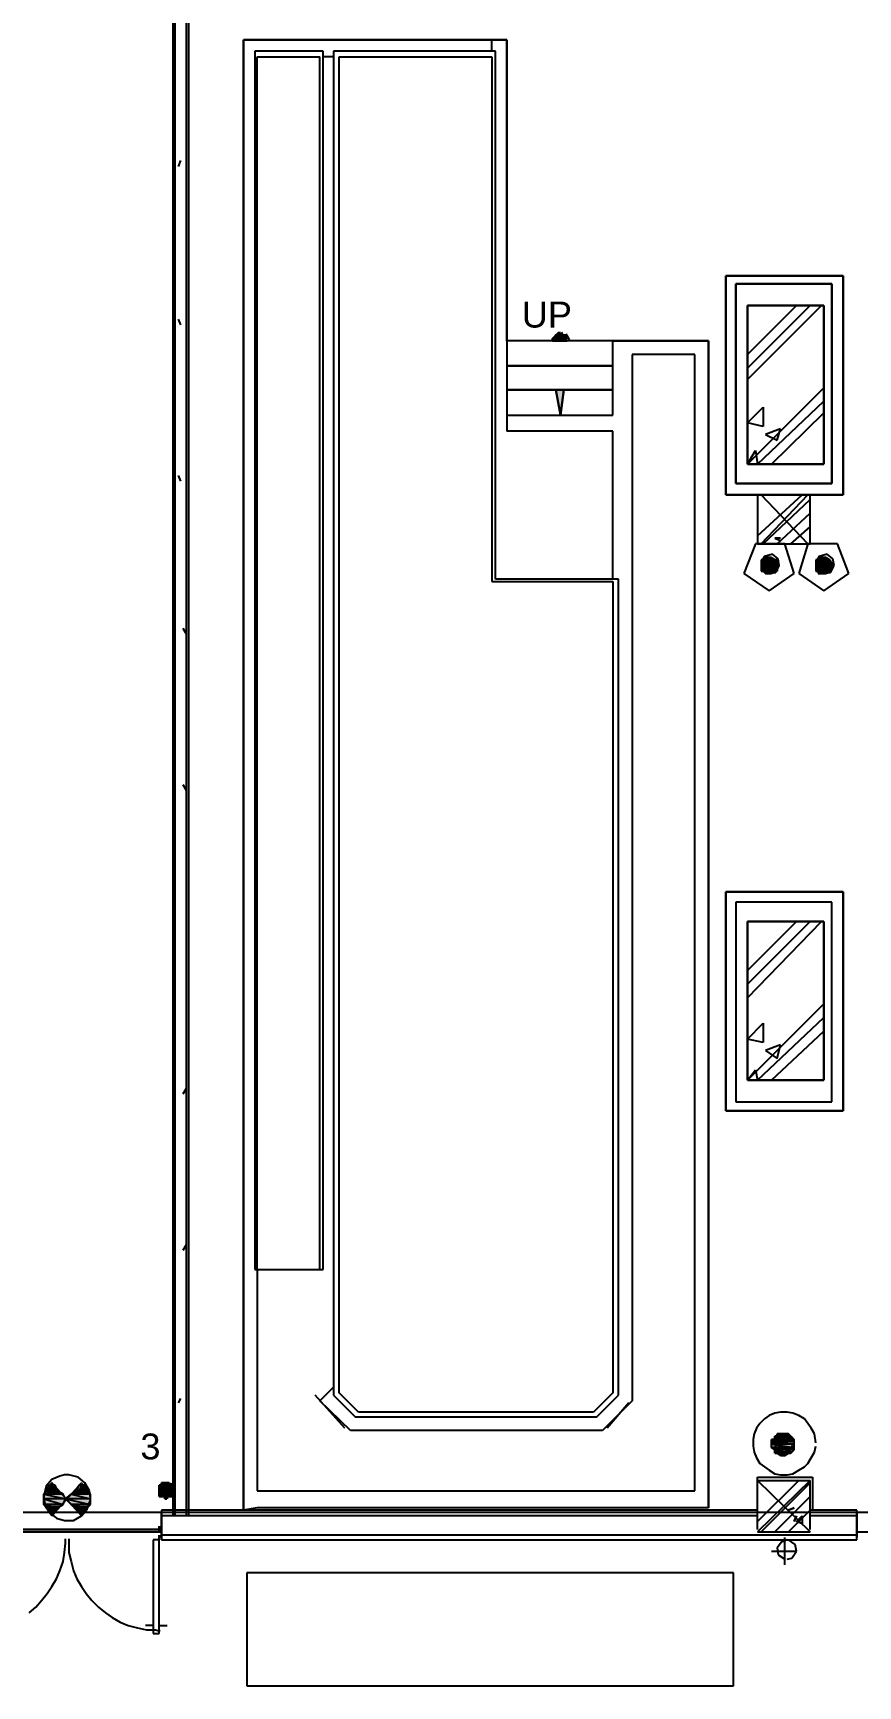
# Model space of a CAD drawing. Header units: millimetres. Extents: x 5 to 415, y 48 to 251.
# Drawn here: x 264.24 to 277, y 69 to 94.56 of the extents above; entities that cross this region are included whole.
import ezdxf

# ---------------------------------------------------------------- set-up
doc = ezdxf.new("R2010")
doc.units = ezdxf.units.MM
for name, color, linetype in [('H', 7, 'Continuous'), ('P', 7, 'Continuous'), ('T', 7, 'Continuous')]:
    doc.layers.add(name, color=color, linetype=linetype)

msp = doc.modelspace()

# ---------------------------------------------------------------- hatches: boundary and pattern name
at = {"layer": 'H', "linetype": 'Continuous'}
for points in [[(272.292, 89.782), (272.327, 89.87), (272.503, 89.87), (272.503, 89.782), (272.292, 89.782)], [(272.292, 89.835), (272.327, 89.87), (272.415, 89.87), (272.415, 89.835), (272.292, 89.835)], [(272.292, 89.782), (272.292, 89.835), (272.415, 89.835), (272.415, 89.782), (272.292, 89.782)], [(272.327, 89.87), (272.415, 89.923), (272.45, 89.87), (272.327, 89.87)], [(272.327, 89.87), (272.38, 89.923), (272.415, 89.923), (272.415, 89.87), (272.327, 89.87)], [(272.415, 89.87), (272.415, 89.923), (272.45, 89.87), (272.415, 89.87)], [(272.415, 89.835), (272.415, 89.87), (272.503, 89.87), (272.503, 89.835), (272.415, 89.835)], [(272.415, 89.782), (272.415, 89.835), (272.503, 89.835), (272.503, 89.782), (272.415, 89.782)], [(272.415, 88.653), (272.327, 89.023), (272.45, 89.023), (272.415, 88.653)], [(275.502, 86.36), (275.502, 86.395), (275.749, 86.395), (275.749, 86.36), (275.502, 86.36)], [(275.555, 86.395), (275.59, 86.448), (275.678, 86.448), (275.713, 86.395), (275.555, 86.395)], [(276.348, 86.36), (276.348, 86.395), (276.56, 86.395), (276.613, 86.36), (276.348, 86.36)], [(276.401, 86.395), (276.401, 86.448), (276.525, 86.448), (276.56, 86.395), (276.401, 86.395)], [(275.502, 86.325), (275.502, 86.36), (275.749, 86.36), (275.749, 86.325), (275.502, 86.325)], [(275.502, 86.272), (275.502, 86.325), (275.749, 86.325), (275.749, 86.272), (275.502, 86.272)], [(275.502, 86.237), (275.502, 86.272), (275.749, 86.272), (275.749, 86.237), (275.502, 86.237)], [(275.59, 86.201), (275.555, 86.237), (275.713, 86.237), (275.678, 86.201), (275.59, 86.201)], [(276.348, 86.325), (276.348, 86.36), (276.613, 86.36), (276.613, 86.325), (276.348, 86.325)], [(276.348, 86.272), (276.348, 86.325), (276.613, 86.325), (276.613, 86.272), (276.348, 86.272)], [(276.348, 86.237), (276.348, 86.272), (276.613, 86.272), (276.56, 86.237), (276.348, 86.237)], [(276.401, 86.201), (276.401, 86.237), (276.56, 86.237), (276.525, 86.201), (276.401, 86.201)], [(275.713, 72.813), (275.713, 72.849), (275.96, 72.849), (276.013, 72.813), (275.713, 72.813)], [(275.749, 72.849), (275.749, 72.902), (275.925, 72.902), (275.96, 72.849), (275.749, 72.849)], [(275.678, 72.778), (275.678, 72.813), (276.013, 72.813), (276.013, 72.778), (275.678, 72.778)], [(275.678, 72.725), (275.678, 72.778), (276.013, 72.778), (276.013, 72.725), (275.678, 72.725)], [(275.678, 72.69), (275.678, 72.725), (276.013, 72.725), (276.013, 72.69), (275.678, 72.69)], [(275.713, 72.637), (275.678, 72.69), (276.013, 72.69), (276.013, 72.637), (275.713, 72.637)], [(275.713, 72.602), (275.713, 72.637), (276.013, 72.637), (275.96, 72.602), (275.713, 72.602)], [(275.802, 72.566), (275.749, 72.602), (275.925, 72.602), (275.89, 72.566), (275.802, 72.566)], [(264.46, 72.002), (264.495, 72.09), (264.583, 72.09), (264.619, 72.002), (264.46, 72.002)], [(264.495, 72.09), (264.548, 72.143), (264.583, 72.09), (264.495, 72.09)], [(264.918, 72.002), (264.971, 72.09), (265.042, 72.09), (265.095, 72.002), (264.918, 72.002)], [(264.971, 72.09), (265.007, 72.143), (265.042, 72.09), (264.971, 72.09)], [(266.188, 72.055), (266.188, 72.09), (266.4, 72.09), (266.4, 72.055), (266.188, 72.055)], [(266.224, 72.09), (266.224, 72.143), (266.365, 72.143), (266.365, 72.09), (266.224, 72.09)], [(264.407, 71.967), (264.46, 72.002), (264.619, 72.002), (264.707, 71.967), (264.407, 71.967)], [(264.407, 71.878), (264.407, 71.967), (264.707, 71.967), (264.76, 71.878), (264.407, 71.878)], [(264.407, 71.79), (264.407, 71.878), (264.76, 71.878), (264.707, 71.79), (264.407, 71.79)], [(264.76, 71.878), (264.83, 71.967), (265.13, 71.967), (265.13, 71.878), (264.76, 71.878)], [(264.83, 71.79), (264.76, 71.878), (265.13, 71.878), (265.13, 71.79), (264.83, 71.79)], [(264.83, 71.967), (264.918, 72.002), (265.095, 72.002), (265.13, 71.967), (264.83, 71.967)], [(266.188, 72.002), (266.188, 72.055), (266.4, 72.055), (266.4, 72.002), (266.188, 72.002)], [(266.188, 71.967), (266.188, 72.002), (266.4, 72.002), (266.4, 71.967), (266.188, 71.967)], [(266.188, 71.931), (266.188, 71.967), (266.4, 71.967), (266.4, 71.931), (266.188, 71.931)], [(266.277, 71.878), (266.277, 71.931), (266.312, 71.931), (266.312, 71.878), (266.277, 71.878)], [(264.46, 71.755), (264.407, 71.79), (264.707, 71.79), (264.619, 71.755), (264.46, 71.755)], [(264.495, 71.667), (264.46, 71.755), (264.619, 71.755), (264.583, 71.667), (264.495, 71.667)], [(264.548, 71.632), (264.495, 71.667), (264.583, 71.667), (264.548, 71.632)], [(264.918, 71.755), (264.83, 71.79), (265.13, 71.79), (265.095, 71.755), (264.918, 71.755)], [(265.007, 71.632), (264.971, 71.667), (264.918, 71.755), (265.042, 71.667), (265.007, 71.632)], [(265.042, 71.667), (264.918, 71.755), (265.095, 71.755), (265.042, 71.667)]]:
    msp.add_hatch(color=256, dxfattribs=at).paths.add_polyline_path(points)

# ---------------------------------------------------------------- linework, layer by layer
at = {"layer": 'P'}
for points in [[(266.4, 94.827), (266.4, 71.632)], [(266.435, 94.827), (266.435, 71.632)], [(266.435, 94.827), (266.435, 71.632)], [(266.612, 71.632), (266.612, 94.827)], [(266.647, 71.632), (266.647, 94.827)], [(266.647, 71.632), (266.647, 94.827)], [(271.568, 94.456), (267.494, 94.456)], [(267.494, 94.456), (267.494, 71.72)], [(267.494, 94.456), (271.568, 94.456)], [(267.494, 71.72), (267.494, 94.456)], [(267.494, 94.456), (271.568, 94.456)], [(267.494, 71.72), (267.494, 94.456)], [(271.339, 94.28), (271.339, 94.456)], [(271.568, 89.8), (271.568, 94.456)], [(271.568, 94.456), (271.568, 88.653)], [(271.568, 94.456), (271.568, 88.653)], [(268.728, 94.28), (267.67, 94.28)], [(267.67, 94.28), (267.67, 75.442)], [(267.705, 75.442), (267.705, 94.192)], [(267.705, 94.192), (268.676, 94.192)], [(268.676, 75.442), (268.676, 94.192)], [(268.728, 75.442), (268.728, 94.28)], [(268.887, 94.192), (268.728, 94.192)], [(271.392, 94.28), (268.887, 94.28)], [(268.887, 94.28), (268.887, 73.501)], [(268.975, 73.537), (268.975, 94.192)], [(268.975, 94.192), (271.339, 94.192)], [(271.339, 94.192), (271.339, 86.078)], [(271.392, 86.113), (271.392, 94.28)], [(266.488, 92.498), (266.524, 92.587)], [(274.955, 90.805), (276.772, 90.805)], [(274.955, 87.418), (274.955, 90.805)], [(276.772, 90.805), (274.955, 90.805)], [(274.955, 90.805), (274.955, 87.418)], [(276.772, 90.805), (274.955, 90.805)], [(274.955, 90.805), (274.955, 87.418)], [(276.772, 90.805), (276.772, 87.418)], [(276.772, 87.418), (276.772, 90.805)], [(276.772, 87.418), (276.772, 90.805)], [(276.595, 90.682), (275.114, 90.682)], [(275.114, 90.682), (275.114, 87.595)], [(275.114, 87.595), (275.114, 90.682)], [(275.114, 90.682), (276.595, 90.682)], [(276.595, 90.682), (275.114, 90.682)], [(275.114, 90.682), (275.114, 87.595)], [(276.595, 87.595), (276.595, 90.682)], [(276.595, 90.682), (276.595, 87.595)], [(276.595, 87.595), (276.595, 90.682)], [(276.472, 90.346), (275.29, 90.346)], [(275.29, 90.346), (275.29, 87.895)], [(275.29, 89.588), (276.049, 90.346)], [(275.29, 89.376), (276.26, 90.346)], [(275.29, 89.2), (276.437, 90.346)], [(275.29, 89.588), (276.049, 90.346)], [(275.29, 89.376), (276.26, 90.346)], [(275.29, 89.2), (276.437, 90.346)], [(275.29, 87.895), (275.29, 90.346)], [(275.29, 90.346), (276.472, 90.346)], [(276.472, 90.346), (275.29, 90.346)], [(275.29, 90.346), (275.29, 87.895)], [(276.472, 87.895), (276.472, 90.346)], [(276.472, 90.346), (276.472, 87.895)], [(276.472, 87.895), (276.472, 90.346)], [(266.524, 90.047), (266.488, 90.135)], [(274.69, 89.8), (271.568, 89.8)], [(273.209, 89.8), (271.568, 89.8)], [(271.568, 89.8), (271.568, 89.412)], [(273.209, 89.8), (271.568, 89.8)], [(271.568, 89.8), (271.568, 89.412)], [(272.327, 89.888), (272.274, 89.8)], [(272.274, 89.8), (272.327, 89.888)], [(272.274, 89.835), (272.327, 89.888)], [(272.397, 89.835), (272.274, 89.835)], [(272.397, 89.835), (272.274, 89.835)], [(272.274, 89.835), (272.397, 89.835)], [(272.274, 89.835), (272.397, 89.835)], [(272.397, 89.835), (272.274, 89.835)], [(272.397, 89.835), (272.274, 89.835)], [(272.274, 89.835), (272.397, 89.8)], [(272.274, 89.835), (272.397, 89.8)], [(272.274, 89.8), (272.274, 89.835)], [(272.274, 89.8), (272.486, 89.8)], [(272.486, 89.8), (272.274, 89.8)], [(272.274, 89.8), (272.397, 89.8)], [(272.397, 89.8), (272.274, 89.8)], [(272.397, 89.923), (272.327, 89.888)], [(272.397, 89.923), (272.327, 89.888)], [(272.327, 89.888), (272.397, 89.923)], [(272.362, 89.923), (272.327, 89.888)], [(272.327, 89.888), (272.362, 89.923)], [(272.486, 89.888), (272.327, 89.888)], [(272.327, 89.888), (272.486, 89.888)], [(272.486, 89.888), (272.327, 89.888)], [(272.327, 89.888), (272.45, 89.888)], [(272.486, 89.888), (272.327, 89.888)], [(272.327, 89.888), (272.486, 89.8)], [(272.327, 89.888), (272.486, 89.8)], [(272.397, 89.888), (272.327, 89.888)], [(272.327, 89.888), (272.397, 89.888)], [(272.327, 89.888), (272.397, 89.888)], [(272.397, 89.888), (272.327, 89.888)], [(272.397, 89.888), (272.327, 89.888)], [(272.327, 89.888), (272.397, 89.888)], [(272.397, 89.888), (272.327, 89.888)], [(272.327, 89.888), (272.397, 89.888)], [(272.327, 89.888), (272.397, 89.888)], [(272.397, 89.888), (272.327, 89.888)], [(272.397, 89.888), (272.327, 89.888)], [(272.327, 89.888), (272.397, 89.888)], [(272.397, 89.888), (272.327, 89.888)], [(272.327, 89.888), (272.397, 89.835)], [(272.327, 89.888), (272.397, 89.835)], [(272.433, 89.923), (272.344, 89.87)], [(272.362, 89.923), (272.397, 89.923)], [(272.397, 89.923), (272.362, 89.923)], [(272.362, 89.923), (272.397, 89.923)], [(272.397, 89.923), (272.362, 89.923)], [(272.397, 89.923), (272.362, 89.923)], [(272.362, 89.923), (272.397, 89.923)], [(272.397, 89.8), (272.397, 89.923)], [(272.397, 89.923), (272.397, 89.888)], [(272.397, 89.888), (272.397, 89.923)], [(272.397, 89.923), (272.397, 89.8)], [(272.397, 89.923), (272.397, 89.923)], [(272.397, 89.923), (272.397, 89.923)], [(272.397, 89.923), (272.397, 89.923)], [(272.397, 89.923), (272.397, 89.923)], [(272.397, 89.923), (272.397, 89.923)], [(272.397, 89.923), (272.397, 89.923)], [(272.397, 89.923), (272.397, 89.888)], [(272.397, 89.888), (272.397, 89.923)], [(272.397, 89.888), (272.397, 89.888)], [(272.397, 89.888), (272.397, 89.888)], [(272.397, 89.888), (272.397, 89.888)], [(272.397, 89.888), (272.397, 89.888)], [(272.397, 89.835), (272.397, 89.888)], [(272.397, 89.888), (272.45, 89.888)], [(272.45, 89.888), (272.397, 89.888)], [(272.45, 89.888), (272.397, 89.888)], [(272.397, 89.888), (272.45, 89.888)], [(272.486, 89.888), (272.397, 89.888)], [(272.397, 89.888), (272.486, 89.888)], [(272.486, 89.888), (272.397, 89.888)], [(272.397, 89.888), (272.45, 89.888)], [(272.486, 89.888), (272.397, 89.888)], [(272.397, 89.888), (272.486, 89.835)], [(272.397, 89.888), (272.486, 89.835)], [(272.397, 89.835), (272.397, 89.888)], [(272.397, 89.835), (272.397, 89.835)], [(272.397, 89.835), (272.397, 89.835)], [(272.397, 89.8), (272.397, 89.835)], [(272.486, 89.835), (272.397, 89.835)], [(272.486, 89.835), (272.397, 89.835)], [(272.397, 89.835), (272.486, 89.835)], [(272.397, 89.835), (272.486, 89.835)], [(272.486, 89.835), (272.397, 89.835)], [(272.486, 89.835), (272.397, 89.835)], [(272.397, 89.835), (272.486, 89.8)], [(272.397, 89.835), (272.486, 89.8)], [(272.397, 89.8), (272.397, 89.835)], [(272.397, 89.8), (272.486, 89.8)], [(272.486, 89.8), (272.397, 89.8)], [(272.45, 89.888), (272.486, 89.888)], [(272.45, 89.888), (272.45, 89.888)], [(272.45, 89.888), (272.45, 89.888)], [(272.45, 89.888), (272.45, 89.888)], [(272.45, 89.888), (272.45, 89.888)], [(272.45, 89.888), (272.45, 89.888)], [(272.45, 89.888), (272.45, 89.888)], [(272.45, 89.888), (272.486, 89.888)], [(272.538, 89.817), (272.486, 89.905)], [(272.486, 89.8), (272.486, 89.888)], [(272.486, 89.8), (272.486, 89.888)], [(272.486, 89.835), (272.486, 89.888)], [(272.486, 89.835), (272.486, 89.835)], [(272.486, 89.835), (272.486, 89.835)], [(272.486, 89.8), (272.486, 89.835)], [(273.209, 89.8), (274.69, 89.8)], [(273.209, 88.653), (273.209, 89.8)], [(273.209, 88.653), (273.209, 89.8)], [(273.209, 89.8), (274.69, 89.8)], [(273.209, 88.653), (273.209, 89.8)], [(273.209, 89.8), (274.69, 89.8)], [(273.209, 89.412), (273.209, 89.8)], [(273.209, 89.412), (273.209, 89.8)], [(274.69, 71.755), (274.69, 89.8)], [(274.69, 89.8), (274.69, 71.755)], [(274.69, 89.8), (274.69, 71.755)], [(274.391, 89.588), (273.509, 89.588)], [(273.509, 89.588), (273.509, 73.413)], [(274.479, 89.588), (274.391, 89.588)], [(274.479, 72.02), (274.479, 89.588)], [(273.209, 89.412), (271.568, 89.412)], [(271.568, 89.412), (271.568, 89.041)], [(273.209, 89.412), (271.568, 89.412)], [(271.568, 89.412), (271.568, 89.041)], [(271.568, 89.412), (273.209, 89.412)], [(271.568, 89.412), (273.209, 89.412)], [(273.209, 89.041), (273.209, 89.412)], [(273.209, 89.041), (273.209, 89.412)], [(273.209, 89.041), (271.568, 89.041)], [(271.568, 89.041), (271.568, 88.653)], [(273.209, 89.041), (271.568, 89.041)], [(271.568, 89.041), (271.568, 88.653)], [(271.568, 89.041), (273.209, 89.041)], [(271.568, 89.041), (273.209, 89.041)], [(272.45, 89.041), (272.327, 89.041)], [(272.327, 89.041), (272.397, 88.653)], [(272.327, 89.041), (272.45, 89.041)], [(272.397, 88.653), (272.327, 89.041)], [(272.397, 88.653), (272.45, 89.041)], [(272.45, 89.041), (272.397, 88.653)], [(273.209, 88.653), (273.209, 89.041)], [(273.209, 88.653), (273.209, 89.041)], [(275.29, 87.895), (276.472, 89.076)], [(275.29, 87.895), (276.472, 89.076)], [(275.29, 88.53), (275.537, 88.777)], [(275.29, 88.53), (275.537, 88.777)], [(275.449, 87.895), (276.472, 88.865)], [(275.449, 87.895), (276.472, 88.865)], [(275.537, 88.777), (275.537, 88.477)], [(275.537, 88.777), (275.537, 88.477)], [(275.661, 87.895), (276.472, 88.688)], [(275.661, 87.895), (276.472, 88.688)], [(271.568, 88.653), (273.209, 88.653)], [(271.568, 88.653), (271.568, 88.406)], [(271.568, 88.653), (273.209, 88.653)], [(271.568, 88.653), (273.209, 88.653)], [(271.568, 88.653), (273.209, 88.653)], [(271.568, 88.653), (273.209, 88.653)], [(275.537, 88.477), (275.29, 88.53)], [(275.537, 88.477), (275.29, 88.53)], [(275.802, 88.441), (275.572, 88.353)], [(275.802, 88.441), (275.572, 88.353)], [(275.749, 88.265), (275.802, 88.441)], [(275.749, 88.265), (275.802, 88.441)], [(273.209, 88.406), (271.568, 88.406)], [(273.209, 86.113), (273.209, 88.406)], [(275.572, 88.353), (275.749, 88.265)], [(275.572, 88.353), (275.749, 88.265)], [(275.29, 87.895), (275.414, 88.106)], [(275.29, 87.895), (275.414, 88.106)], [(275.414, 88.106), (275.449, 87.895)], [(275.414, 88.106), (275.449, 87.895)], [(266.524, 87.63), (266.488, 87.718)], [(275.29, 87.895), (276.472, 87.895)], [(276.472, 87.895), (275.29, 87.895)], [(275.29, 87.895), (276.472, 87.895)], [(275.449, 87.418), (274.955, 87.418)], [(274.955, 87.418), (276.772, 87.418)], [(274.955, 87.418), (276.772, 87.418)], [(275.114, 87.595), (276.595, 87.595)], [(276.595, 87.595), (275.114, 87.595)], [(275.114, 87.595), (276.595, 87.595)], [(275.449, 86.783), (276.137, 87.418)], [(275.449, 87.418), (275.449, 86.66)], [(276.26, 87.418), (275.449, 87.418)], [(276.225, 86.66), (275.502, 87.418)], [(275.502, 86.66), (276.225, 87.418)], [(276.26, 86.66), (276.26, 87.418)], [(276.772, 87.418), (276.26, 87.418)], [(275.537, 86.66), (276.26, 87.348)], [(275.749, 86.66), (276.26, 87.136)], [(275.96, 86.66), (276.26, 86.924)], [(275.414, 86.66), (275.237, 86.201)], [(275.872, 86.66), (275.414, 86.66)], [(275.449, 86.66), (276.26, 86.66)], [(275.802, 86.748), (275.713, 86.748)], [(275.713, 86.748), (275.802, 86.713)], [(276.013, 86.201), (275.872, 86.66)], [(276.225, 86.66), (276.084, 86.201)], [(276.684, 86.66), (276.225, 86.66)], [(276.86, 86.201), (276.684, 86.66)], [(275.555, 86.466), (275.502, 86.378)], [(275.749, 86.36), (275.502, 86.413)], [(275.502, 86.413), (275.502, 86.36)], [(275.749, 86.36), (275.502, 86.413)], [(275.502, 86.413), (275.749, 86.413)], [(275.502, 86.413), (275.749, 86.413)], [(275.537, 86.413), (275.502, 86.413)], [(275.572, 86.448), (275.537, 86.413)], [(275.749, 86.413), (275.537, 86.413)], [(275.749, 86.413), (275.537, 86.413)], [(275.537, 86.413), (275.713, 86.413)], [(275.537, 86.413), (275.713, 86.413)], [(275.713, 86.413), (275.537, 86.413)], [(275.537, 86.413), (275.537, 86.413)], [(275.713, 86.413), (275.537, 86.413)], [(275.537, 86.413), (275.537, 86.413)], [(275.537, 86.413), (275.713, 86.413)], [(275.537, 86.413), (275.713, 86.413)], [(275.678, 86.501), (275.555, 86.466)], [(275.713, 86.413), (275.572, 86.448)], [(275.713, 86.413), (275.572, 86.448)], [(275.572, 86.448), (275.661, 86.448)], [(275.572, 86.448), (275.661, 86.448)], [(275.661, 86.448), (275.572, 86.448)], [(275.572, 86.448), (275.572, 86.448)], [(275.661, 86.448), (275.572, 86.448)], [(275.572, 86.448), (275.572, 86.448)], [(275.572, 86.448), (275.661, 86.448)], [(275.625, 86.448), (275.572, 86.448)], [(275.572, 86.448), (275.625, 86.448)], [(275.625, 86.448), (275.661, 86.448)], [(275.661, 86.448), (275.625, 86.448)], [(275.661, 86.448), (275.713, 86.413)], [(275.766, 86.431), (275.678, 86.501)], [(275.713, 86.413), (275.749, 86.413)], [(275.749, 86.413), (275.749, 86.36)], [(275.784, 86.325), (275.766, 86.431)], [(276.401, 86.466), (276.348, 86.378)], [(276.595, 86.36), (276.348, 86.413)], [(276.348, 86.413), (276.348, 86.36)], [(276.595, 86.36), (276.348, 86.413)], [(276.348, 86.413), (276.56, 86.413)], [(276.348, 86.413), (276.56, 86.413)], [(276.56, 86.413), (276.348, 86.413)], [(276.348, 86.413), (276.348, 86.413)], [(276.56, 86.413), (276.348, 86.413)], [(276.348, 86.413), (276.348, 86.413)], [(276.348, 86.413), (276.56, 86.413)], [(276.56, 86.413), (276.348, 86.413)], [(276.348, 86.413), (276.384, 86.413)], [(276.56, 86.413), (276.384, 86.448)], [(276.384, 86.448), (276.384, 86.413)], [(276.56, 86.413), (276.384, 86.448)], [(276.384, 86.448), (276.507, 86.448)], [(276.507, 86.448), (276.384, 86.448)], [(276.384, 86.448), (276.437, 86.448)], [(276.384, 86.413), (276.56, 86.413)], [(276.56, 86.413), (276.384, 86.413)], [(276.384, 86.413), (276.56, 86.413)], [(276.384, 86.413), (276.56, 86.413)], [(276.525, 86.501), (276.401, 86.466)], [(276.437, 86.448), (276.507, 86.448)], [(276.507, 86.448), (276.437, 86.448)], [(276.437, 86.448), (276.507, 86.448)], [(276.437, 86.448), (276.507, 86.448)], [(276.507, 86.448), (276.437, 86.448)], [(276.437, 86.448), (276.437, 86.448)], [(276.507, 86.448), (276.437, 86.448)], [(276.437, 86.448), (276.472, 86.448)], [(276.472, 86.448), (276.507, 86.448)], [(276.507, 86.448), (276.56, 86.413)], [(276.613, 86.431), (276.525, 86.501)], [(276.56, 86.413), (276.595, 86.36)], [(276.631, 86.325), (276.613, 86.431)], [(275.237, 86.201), (275.625, 85.937)], [(275.749, 86.325), (275.502, 86.36)], [(275.502, 86.36), (275.502, 86.325)], [(275.749, 86.325), (275.502, 86.36)], [(275.502, 86.36), (275.749, 86.36)], [(275.502, 86.36), (275.749, 86.36)], [(275.749, 86.36), (275.502, 86.36)], [(275.502, 86.36), (275.502, 86.36)], [(275.749, 86.36), (275.502, 86.36)], [(275.502, 86.36), (275.502, 86.36)], [(275.502, 86.36), (275.749, 86.36)], [(275.502, 86.36), (275.749, 86.36)], [(275.502, 86.342), (275.519, 86.272)], [(275.749, 86.289), (275.502, 86.325)], [(275.502, 86.325), (275.502, 86.289)], [(275.749, 86.289), (275.502, 86.325)], [(275.502, 86.325), (275.749, 86.325)], [(275.502, 86.325), (275.749, 86.325)], [(275.749, 86.237), (275.502, 86.289)], [(275.502, 86.289), (275.502, 86.237)], [(275.749, 86.237), (275.502, 86.289)], [(275.502, 86.289), (275.749, 86.289)], [(275.502, 86.289), (275.749, 86.289)], [(275.749, 86.289), (275.502, 86.289)], [(275.502, 86.289), (275.502, 86.289)], [(275.749, 86.289), (275.502, 86.289)], [(275.502, 86.289), (275.502, 86.289)], [(275.502, 86.289), (275.749, 86.289)], [(275.502, 86.289), (275.749, 86.289)], [(275.713, 86.237), (275.502, 86.237)], [(275.502, 86.237), (275.537, 86.237)], [(275.713, 86.237), (275.502, 86.237)], [(275.502, 86.237), (275.749, 86.237)], [(275.502, 86.237), (275.749, 86.237)], [(275.519, 86.272), (275.608, 86.201)], [(275.661, 86.201), (275.537, 86.237)], [(275.537, 86.237), (275.572, 86.201)], [(275.661, 86.201), (275.537, 86.237)], [(275.537, 86.237), (275.713, 86.237)], [(275.537, 86.237), (275.713, 86.237)], [(275.713, 86.237), (275.537, 86.237)], [(275.537, 86.237), (275.537, 86.237)], [(275.713, 86.237), (275.537, 86.237)], [(275.537, 86.237), (275.537, 86.237)], [(275.537, 86.237), (275.713, 86.237)], [(275.537, 86.237), (275.713, 86.237)], [(275.572, 86.201), (275.572, 86.201)], [(275.572, 86.201), (275.572, 86.201)], [(275.572, 86.201), (275.661, 86.201)], [(275.661, 86.201), (275.572, 86.201)], [(275.572, 86.201), (275.572, 86.201)], [(275.661, 86.201), (275.572, 86.201)], [(275.572, 86.201), (275.572, 86.201)], [(275.572, 86.201), (275.661, 86.201)], [(275.572, 86.201), (275.661, 86.201)], [(275.608, 86.201), (275.731, 86.219)], [(275.625, 85.937), (276.013, 86.201)], [(275.625, 86.201), (275.661, 86.201)], [(275.661, 86.201), (275.625, 86.201)], [(275.713, 86.237), (275.661, 86.201)], [(275.749, 86.237), (275.713, 86.237)], [(275.731, 86.219), (275.784, 86.325)], [(275.749, 86.36), (275.749, 86.325)], [(275.749, 86.325), (275.749, 86.289)], [(275.749, 86.289), (275.749, 86.237)], [(276.084, 86.201), (276.472, 85.937)], [(276.595, 86.325), (276.348, 86.36)], [(276.348, 86.36), (276.348, 86.325)], [(276.595, 86.325), (276.348, 86.36)], [(276.348, 86.36), (276.595, 86.36)], [(276.348, 86.36), (276.595, 86.36)], [(276.595, 86.36), (276.348, 86.36)], [(276.348, 86.36), (276.348, 86.36)], [(276.595, 86.36), (276.348, 86.36)], [(276.348, 86.36), (276.348, 86.36)], [(276.348, 86.36), (276.595, 86.36)], [(276.348, 86.36), (276.595, 86.36)], [(276.348, 86.342), (276.366, 86.272)], [(276.595, 86.289), (276.348, 86.325)], [(276.348, 86.325), (276.348, 86.289)], [(276.595, 86.289), (276.348, 86.325)], [(276.348, 86.325), (276.595, 86.325)], [(276.348, 86.325), (276.595, 86.325)], [(276.56, 86.237), (276.348, 86.289)], [(276.348, 86.289), (276.348, 86.237)], [(276.56, 86.237), (276.348, 86.289)], [(276.348, 86.289), (276.595, 86.289)], [(276.348, 86.289), (276.595, 86.289)], [(276.595, 86.289), (276.348, 86.289)], [(276.348, 86.289), (276.348, 86.289)], [(276.595, 86.289), (276.348, 86.289)], [(276.348, 86.289), (276.348, 86.289)], [(276.348, 86.289), (276.595, 86.289)], [(276.348, 86.289), (276.595, 86.289)], [(276.348, 86.237), (276.56, 86.237)], [(276.56, 86.237), (276.348, 86.237)], [(276.348, 86.237), (276.348, 86.237)], [(276.56, 86.237), (276.348, 86.237)], [(276.348, 86.237), (276.348, 86.237)], [(276.348, 86.237), (276.56, 86.237)], [(276.348, 86.237), (276.56, 86.237)], [(276.56, 86.237), (276.348, 86.237)], [(276.348, 86.237), (276.56, 86.237)], [(276.384, 86.237), (276.348, 86.237)], [(276.348, 86.237), (276.56, 86.237)], [(276.366, 86.272), (276.454, 86.201)], [(276.507, 86.201), (276.384, 86.237)], [(276.384, 86.237), (276.384, 86.201)], [(276.507, 86.201), (276.384, 86.237)], [(276.384, 86.237), (276.56, 86.237)], [(276.56, 86.237), (276.384, 86.237)], [(276.384, 86.201), (276.507, 86.201)], [(276.507, 86.201), (276.384, 86.201)], [(276.384, 86.201), (276.507, 86.201)], [(276.437, 86.201), (276.384, 86.201)], [(276.384, 86.201), (276.507, 86.201)], [(276.437, 86.201), (276.437, 86.201)], [(276.437, 86.201), (276.437, 86.201)], [(276.507, 86.201), (276.437, 86.201)], [(276.454, 86.201), (276.578, 86.219)], [(276.472, 85.937), (276.86, 86.201)], [(276.472, 86.201), (276.507, 86.201)], [(276.507, 86.201), (276.472, 86.201)], [(276.56, 86.237), (276.507, 86.201)], [(276.595, 86.289), (276.56, 86.237)], [(276.578, 86.219), (276.631, 86.325)], [(276.595, 86.36), (276.595, 86.325)], [(276.595, 86.325), (276.595, 86.289)], [(271.339, 86.078), (273.209, 86.078)], [(273.297, 86.113), (271.392, 86.113)], [(273.209, 86.078), (273.209, 73.537)], [(273.297, 73.501), (273.297, 86.113)], [(266.612, 85.266), (266.559, 85.355)], [(266.612, 82.85), (266.559, 82.938)], [(274.955, 81.28), (276.772, 81.28)], [(274.955, 77.893), (274.955, 81.28)], [(276.772, 81.28), (274.955, 81.28)], [(274.955, 81.28), (274.955, 77.893)], [(276.772, 81.28), (274.955, 81.28)], [(274.955, 81.28), (274.955, 77.893)], [(276.772, 81.28), (276.772, 77.893)], [(276.772, 77.893), (276.772, 81.28)], [(276.772, 77.893), (276.772, 81.28)], [(276.595, 81.121), (275.114, 81.121)], [(275.114, 81.121), (275.114, 78.034)], [(276.595, 81.121), (275.114, 81.121)], [(275.114, 81.121), (275.114, 78.034)], [(276.595, 81.121), (275.114, 81.121)], [(275.114, 81.121), (275.114, 78.034)], [(276.595, 78.034), (276.595, 81.121)], [(276.595, 78.034), (276.595, 81.121)], [(276.595, 78.034), (276.595, 81.121)], [(276.472, 80.821), (275.29, 80.821)], [(275.29, 80.821), (275.29, 78.37)], [(275.29, 80.063), (276.049, 80.821)], [(275.29, 79.851), (276.26, 80.821)], [(275.29, 79.64), (276.437, 80.821)], [(275.29, 80.063), (276.049, 80.821)], [(275.29, 79.851), (276.26, 80.821)], [(275.29, 79.64), (276.437, 80.821)], [(275.29, 78.37), (275.29, 80.821)], [(275.29, 80.821), (276.472, 80.821)], [(276.472, 80.821), (275.29, 80.821)], [(275.29, 80.821), (275.29, 78.37)], [(276.472, 78.37), (276.472, 80.821)], [(276.472, 80.821), (276.472, 78.37)], [(276.472, 78.37), (276.472, 80.821)], [(275.29, 78.37), (276.472, 79.551)], [(275.29, 78.37), (276.472, 79.551)], [(275.29, 79.005), (275.537, 79.252)], [(275.29, 79.005), (275.537, 79.252)], [(275.449, 78.37), (276.472, 79.34)], [(275.449, 78.37), (276.472, 79.34)], [(275.537, 79.252), (275.537, 78.952)], [(275.537, 79.252), (275.537, 78.952)], [(275.537, 78.952), (275.29, 79.005)], [(275.537, 78.952), (275.29, 79.005)], [(275.661, 78.37), (276.472, 79.128)], [(275.661, 78.37), (276.472, 79.128)], [(275.802, 78.916), (275.572, 78.828)], [(275.802, 78.916), (275.572, 78.828)], [(275.572, 78.828), (275.749, 78.705)], [(275.572, 78.828), (275.749, 78.705)], [(275.749, 78.705), (275.802, 78.916)], [(275.749, 78.705), (275.802, 78.916)], [(275.29, 78.37), (275.414, 78.528)], [(275.29, 78.37), (275.414, 78.528)], [(275.414, 78.528), (275.449, 78.37)], [(275.414, 78.528), (275.449, 78.37)], [(266.559, 78.158), (266.612, 78.246)], [(275.29, 78.37), (276.472, 78.37)], [(276.472, 78.37), (275.29, 78.37)], [(275.29, 78.37), (276.472, 78.37)], [(275.114, 78.034), (276.595, 78.034)], [(275.114, 78.034), (276.595, 78.034)], [(275.114, 78.034), (276.595, 78.034)], [(276.772, 77.893), (274.955, 77.893)], [(274.955, 77.893), (276.772, 77.893)], [(274.955, 77.893), (276.772, 77.893)], [(266.559, 75.741), (266.612, 75.83)], [(267.67, 75.442), (268.728, 75.442)], [(267.705, 75.442), (267.705, 72.02)], [(273.509, 74.683), (273.509, 73.448)], [(274.479, 72.02), (274.479, 74.683)], [(268.676, 73.413), (268.887, 73.625)], [(266.488, 73.378), (266.524, 73.448)], [(267.705, 73.501), (267.705, 72.69)], [(269.064, 72.99), (268.605, 73.501)], [(269.152, 72.954), (268.676, 73.413)], [(268.887, 73.501), (269.222, 73.166)], [(269.275, 73.237), (268.975, 73.537)], [(273.209, 73.537), (272.909, 73.237)], [(272.962, 73.166), (273.297, 73.501)], [(273.509, 73.413), (273.05, 72.954)], [(273.456, 73.378), (273.121, 72.99)], [(269.222, 73.166), (272.962, 73.166)], [(272.909, 73.237), (269.275, 73.237)], [(275.555, 73.131), (275.484, 73.06)], [(275.625, 73.184), (275.555, 73.131)], [(275.713, 73.219), (275.625, 73.184)], [(275.802, 73.237), (275.713, 73.219)], [(275.908, 73.237), (275.802, 73.237)], [(275.996, 73.219), (275.908, 73.237)], [(276.084, 73.184), (275.996, 73.219)], [(276.172, 73.131), (276.084, 73.184)], [(276.225, 73.06), (276.172, 73.131)], [(273.05, 72.954), (269.152, 72.954)], [(273.05, 72.954), (269.187, 72.954)], [(275.396, 72.902), (275.378, 72.813)], [(275.431, 72.99), (275.396, 72.902)], [(275.484, 73.06), (275.431, 72.99)], [(275.766, 72.884), (275.713, 72.796)], [(275.749, 72.866), (275.713, 72.866)], [(275.713, 72.866), (275.96, 72.866)], [(275.96, 72.866), (275.713, 72.866)], [(275.713, 72.866), (276.013, 72.813)], [(275.713, 72.866), (276.013, 72.813)], [(275.713, 72.813), (275.713, 72.866)], [(275.925, 72.902), (275.749, 72.902)], [(275.749, 72.902), (275.802, 72.902)], [(275.925, 72.902), (275.749, 72.902)], [(275.749, 72.902), (275.96, 72.866)], [(275.749, 72.902), (275.96, 72.866)], [(275.749, 72.866), (275.749, 72.902)], [(275.96, 72.866), (275.749, 72.866)], [(275.96, 72.866), (275.749, 72.866)], [(275.749, 72.866), (275.96, 72.866)], [(275.96, 72.866), (275.749, 72.866)], [(275.89, 72.902), (275.766, 72.884)], [(275.837, 72.902), (275.802, 72.902)], [(275.802, 72.902), (275.837, 72.902)], [(275.872, 72.902), (275.802, 72.902)], [(275.802, 72.902), (275.925, 72.902)], [(275.802, 72.902), (275.925, 72.902)], [(275.872, 72.902), (275.872, 72.902)], [(275.872, 72.902), (275.872, 72.902)], [(275.925, 72.902), (275.872, 72.902)], [(275.978, 72.849), (275.89, 72.902)], [(275.96, 72.866), (275.925, 72.902)], [(275.96, 72.866), (275.96, 72.866)], [(276.013, 72.813), (275.96, 72.866)], [(276.013, 72.76), (275.978, 72.849)], [(276.278, 72.99), (276.225, 73.06)], [(276.331, 72.902), (276.278, 72.99)], [(276.348, 72.76), (276.331, 72.902)], [(267.705, 72.69), (267.705, 72.02)], [(275.378, 72.813), (275.378, 72.708)], [(275.378, 72.708), (275.396, 72.619)], [(275.396, 72.619), (275.431, 72.531)], [(275.713, 72.813), (275.661, 72.813)], [(275.661, 72.813), (276.013, 72.813)], [(276.013, 72.813), (275.661, 72.813)], [(275.661, 72.813), (276.013, 72.778)], [(275.661, 72.813), (276.013, 72.778)], [(275.661, 72.778), (275.661, 72.813)], [(276.013, 72.778), (275.661, 72.778)], [(276.013, 72.778), (275.661, 72.778)], [(275.661, 72.778), (276.013, 72.743)], [(275.661, 72.778), (276.013, 72.743)], [(275.661, 72.743), (275.661, 72.778)], [(276.013, 72.743), (275.661, 72.743)], [(276.013, 72.743), (275.661, 72.743)], [(275.661, 72.743), (276.013, 72.69)], [(275.661, 72.743), (276.013, 72.69)], [(275.661, 72.69), (275.661, 72.743)], [(276.013, 72.69), (275.661, 72.69)], [(276.013, 72.69), (275.661, 72.69)], [(275.661, 72.69), (276.013, 72.69)], [(275.661, 72.69), (276.013, 72.69)], [(276.013, 72.69), (275.661, 72.69)], [(276.013, 72.69), (275.661, 72.69)], [(275.661, 72.69), (276.013, 72.655)], [(275.661, 72.69), (276.013, 72.655)], [(275.713, 72.655), (275.661, 72.69)], [(276.013, 72.813), (275.713, 72.813)], [(276.013, 72.813), (275.713, 72.813)], [(275.713, 72.813), (276.013, 72.813)], [(276.013, 72.813), (275.713, 72.813)], [(275.713, 72.796), (275.731, 72.672)], [(276.013, 72.655), (275.713, 72.655)], [(276.013, 72.655), (275.713, 72.655)], [(275.713, 72.655), (275.96, 72.602)], [(275.713, 72.655), (275.96, 72.602)], [(275.713, 72.602), (275.713, 72.655)], [(275.96, 72.602), (275.713, 72.602)], [(275.96, 72.602), (275.713, 72.602)], [(275.713, 72.602), (275.749, 72.602)], [(275.713, 72.602), (275.96, 72.602)], [(275.96, 72.602), (275.713, 72.602)], [(275.731, 72.672), (275.819, 72.619)], [(275.749, 72.602), (275.96, 72.602)], [(275.925, 72.602), (275.749, 72.602)], [(275.749, 72.602), (275.925, 72.602)], [(275.925, 72.602), (275.749, 72.602)], [(275.749, 72.602), (275.96, 72.602)], [(275.925, 72.602), (275.749, 72.602)], [(275.749, 72.602), (275.872, 72.566)], [(275.749, 72.602), (275.872, 72.566)], [(275.802, 72.566), (275.749, 72.602)], [(275.819, 72.619), (275.943, 72.637)], [(275.872, 72.566), (275.925, 72.602)], [(275.96, 72.602), (275.925, 72.602)], [(275.943, 72.637), (275.996, 72.725)], [(275.96, 72.602), (276.013, 72.655)], [(275.96, 72.602), (275.96, 72.602)], [(276.013, 72.813), (276.013, 72.813)], [(276.013, 72.778), (276.013, 72.813)], [(276.013, 72.743), (276.013, 72.778)], [(276.013, 72.69), (276.013, 72.743)], [(276.013, 72.69), (276.013, 72.69)], [(276.013, 72.69), (276.013, 72.69)], [(276.013, 72.655), (276.013, 72.69)], [(276.278, 72.531), (276.331, 72.619)], [(276.331, 72.619), (276.348, 72.708)], [(275.431, 72.531), (275.484, 72.443)], [(275.484, 72.443), (275.555, 72.39)], [(275.555, 72.39), (275.625, 72.337)], [(275.625, 72.337), (275.713, 72.284)], [(275.872, 72.566), (275.802, 72.566)], [(275.872, 72.566), (275.802, 72.566)], [(275.802, 72.566), (275.837, 72.566)], [(275.802, 72.566), (275.872, 72.566)], [(275.872, 72.566), (275.802, 72.566)], [(275.837, 72.566), (275.872, 72.566)], [(275.872, 72.566), (275.872, 72.566)], [(275.996, 72.284), (276.084, 72.337)], [(276.084, 72.337), (276.172, 72.39)], [(276.172, 72.39), (276.225, 72.443)], [(276.225, 72.443), (276.278, 72.531)], [(264.442, 72.09), (264.407, 71.949)], [(264.53, 72.196), (264.442, 72.09)], [(264.442, 72.02), (264.495, 72.108)], [(264.53, 72.143), (264.495, 72.108)], [(264.495, 72.108), (264.53, 72.143)], [(264.583, 72.108), (264.495, 72.108)], [(264.495, 72.108), (264.619, 72.02)], [(264.495, 72.108), (264.619, 72.02)], [(264.654, 72.249), (264.53, 72.196)], [(264.989, 71.632), (264.53, 72.143)], [(264.53, 71.632), (264.989, 72.143)], [(264.619, 72.02), (264.583, 72.108)], [(264.724, 72.267), (264.654, 72.249)], [(264.795, 72.267), (264.724, 72.267)], [(264.936, 72.231), (264.795, 72.267)], [(264.918, 72.02), (264.954, 72.108)], [(265.042, 72.143), (264.936, 72.231)], [(264.989, 72.143), (264.954, 72.108)], [(264.954, 72.108), (264.989, 72.143)], [(265.042, 72.108), (264.954, 72.108)], [(264.954, 72.108), (265.077, 72.02)], [(264.954, 72.108), (265.077, 72.02)], [(265.113, 72.02), (265.042, 72.143)], [(265.077, 72.02), (265.042, 72.108)], [(266.4, 72.108), (266.188, 72.108)], [(266.188, 72.108), (266.224, 72.108)], [(266.4, 72.108), (266.188, 72.108)], [(266.188, 72.108), (266.4, 72.108)], [(266.188, 72.108), (266.4, 72.108)], [(266.4, 72.108), (266.188, 72.108)], [(266.4, 72.108), (266.188, 72.108)], [(266.188, 72.108), (266.4, 72.055)], [(266.188, 72.108), (266.4, 72.055)], [(266.188, 72.055), (266.188, 72.108)], [(266.347, 72.143), (266.224, 72.143)], [(266.224, 72.143), (266.277, 72.143)], [(266.347, 72.143), (266.224, 72.143)], [(266.224, 72.143), (266.347, 72.108)], [(266.224, 72.143), (266.347, 72.108)], [(266.224, 72.108), (266.224, 72.143)], [(266.347, 72.108), (266.224, 72.108)], [(266.347, 72.108), (266.224, 72.108)], [(266.224, 72.108), (266.4, 72.108)], [(266.224, 72.108), (266.4, 72.108)], [(266.241, 72.09), (266.224, 72.02)], [(266.312, 72.143), (266.241, 72.09)], [(266.277, 72.143), (266.312, 72.143)], [(266.312, 72.143), (266.277, 72.143)], [(266.312, 72.143), (266.277, 72.143)], [(266.277, 72.143), (266.312, 72.143)], [(266.277, 72.143), (266.347, 72.143)], [(266.383, 72.125), (266.312, 72.143)], [(266.312, 72.143), (266.347, 72.143)], [(266.347, 72.143), (266.312, 72.143)], [(266.347, 72.108), (266.347, 72.143)], [(266.4, 72.108), (266.347, 72.108)], [(266.435, 72.037), (266.383, 72.125)], [(266.4, 72.108), (266.4, 72.108)], [(266.4, 72.108), (266.4, 72.108)], [(266.4, 72.055), (266.4, 72.108)], [(275.449, 71.72), (275.449, 72.231)], [(275.449, 72.231), (276.296, 72.231)], [(275.449, 71.543), (276.084, 72.178)], [(275.449, 72.178), (276.26, 72.178)], [(275.449, 71.42), (275.449, 72.178)], [(276.26, 72.178), (275.449, 71.385)], [(275.449, 72.178), (276.26, 71.385)], [(275.502, 71.385), (276.26, 72.143)], [(275.713, 72.284), (275.802, 72.267)], [(275.802, 72.267), (275.908, 72.267)], [(275.908, 72.267), (275.996, 72.284)], [(276.26, 71.42), (276.26, 72.178)], [(276.296, 72.231), (276.296, 71.72)], [(264.407, 71.967), (264.442, 72.02)], [(264.707, 71.967), (264.407, 71.967)], [(264.707, 71.967), (264.407, 71.967)], [(264.407, 71.967), (264.742, 71.896)], [(264.407, 71.967), (264.742, 71.896)], [(264.407, 71.896), (264.407, 71.967)], [(264.407, 71.949), (264.407, 71.878)], [(264.742, 71.896), (264.407, 71.896)], [(264.742, 71.896), (264.407, 71.896)], [(264.407, 71.896), (264.707, 71.808)], [(264.407, 71.896), (264.707, 71.808)], [(264.407, 71.808), (264.407, 71.896)], [(264.407, 71.878), (264.425, 71.808)], [(264.619, 72.02), (264.442, 72.02)], [(264.619, 72.02), (264.442, 72.02)], [(264.442, 72.02), (264.707, 71.967)], [(264.442, 72.02), (264.707, 71.967)], [(264.707, 71.967), (264.619, 72.02)], [(264.742, 71.896), (264.707, 71.967)], [(264.707, 71.808), (264.742, 71.896)], [(264.742, 71.896), (264.83, 71.967)], [(265.13, 71.896), (264.742, 71.896)], [(265.13, 71.896), (264.742, 71.896)], [(264.742, 71.896), (265.13, 71.808)], [(264.742, 71.896), (265.13, 71.808)], [(264.83, 71.808), (264.742, 71.896)], [(264.83, 71.967), (264.918, 72.02)], [(265.13, 71.967), (264.83, 71.967)], [(265.13, 71.967), (264.83, 71.967)], [(264.83, 71.967), (265.13, 71.896)], [(264.83, 71.967), (265.13, 71.896)], [(265.077, 72.02), (264.918, 72.02)], [(265.077, 72.02), (264.918, 72.02)], [(264.918, 72.02), (265.13, 71.967)], [(264.918, 72.02), (265.13, 71.967)], [(265.13, 71.967), (265.077, 72.02)], [(265.077, 71.737), (265.13, 71.878)], [(265.13, 71.914), (265.113, 72.02)], [(265.13, 71.896), (265.13, 71.967)], [(265.13, 71.808), (265.13, 71.896)], [(266.4, 72.055), (266.188, 72.055)], [(266.4, 72.055), (266.188, 72.055)], [(266.188, 72.055), (266.4, 72.055)], [(266.188, 72.055), (266.4, 72.055)], [(266.4, 72.055), (266.188, 72.055)], [(266.4, 72.055), (266.188, 72.055)], [(266.188, 72.055), (266.4, 72.02)], [(266.188, 72.055), (266.4, 72.02)], [(266.188, 72.02), (266.188, 72.055)], [(266.4, 72.02), (266.188, 72.02)], [(266.4, 72.02), (266.188, 72.02)], [(266.188, 72.02), (266.4, 72.02)], [(266.188, 72.02), (266.4, 72.02)], [(266.4, 72.02), (266.188, 72.02)], [(266.4, 72.02), (266.188, 72.02)], [(266.188, 72.02), (266.4, 71.967)], [(266.188, 72.02), (266.4, 71.967)], [(266.188, 71.967), (266.188, 72.02)], [(266.4, 71.967), (266.188, 71.967)], [(266.4, 71.967), (266.188, 71.967)], [(266.188, 71.967), (266.4, 71.967)], [(266.188, 71.967), (266.4, 71.967)], [(266.4, 71.967), (266.188, 71.967)], [(266.4, 71.967), (266.188, 71.967)], [(266.188, 71.967), (266.4, 71.931)], [(266.188, 71.967), (266.4, 71.931)], [(266.188, 71.931), (266.188, 71.967)], [(266.4, 71.931), (266.188, 71.931)], [(266.4, 71.931), (266.188, 71.931)], [(266.188, 71.931), (266.347, 71.931)], [(266.188, 71.931), (266.347, 71.931)], [(266.224, 71.931), (266.188, 71.931)], [(266.224, 72.02), (266.277, 71.949)], [(266.347, 71.931), (266.224, 71.931)], [(266.347, 71.931), (266.224, 71.931)], [(266.224, 71.931), (266.347, 71.931)], [(266.224, 71.931), (266.347, 71.931)], [(266.347, 71.931), (266.224, 71.931)], [(266.347, 71.931), (266.224, 71.931)], [(266.224, 71.931), (266.312, 71.931)], [(266.224, 71.931), (266.312, 71.931)], [(266.277, 71.931), (266.224, 71.931)], [(266.277, 71.949), (266.347, 71.931)], [(266.312, 71.931), (266.277, 71.931)], [(266.277, 71.931), (266.277, 71.896)], [(266.277, 71.896), (266.277, 71.931)], [(266.312, 71.931), (266.347, 71.931)], [(266.312, 71.931), (266.312, 71.896)], [(266.312, 71.896), (266.312, 71.931)], [(266.347, 71.931), (266.418, 71.984)], [(266.347, 71.931), (266.4, 71.931)], [(266.347, 71.931), (266.347, 71.931)], [(266.347, 71.931), (266.347, 71.931)], [(266.4, 72.055), (266.4, 72.055)], [(266.4, 72.055), (266.4, 72.055)], [(266.4, 72.02), (266.4, 72.055)], [(266.4, 72.02), (266.4, 72.02)], [(266.4, 72.02), (266.4, 72.02)], [(266.4, 71.967), (266.4, 72.02)], [(266.4, 71.967), (266.4, 71.967)], [(266.4, 71.967), (266.4, 71.967)], [(266.4, 71.931), (266.4, 71.967)], [(267.705, 72.02), (274.479, 72.02)], [(267.705, 72.02), (274.479, 72.02)], [(275.713, 71.385), (276.26, 71.931)], [(393.982, 71.684), (38.858, 71.684)], [(264.707, 71.808), (264.407, 71.808)], [(264.707, 71.808), (264.407, 71.808)], [(264.407, 71.808), (264.619, 71.755)], [(264.407, 71.808), (264.619, 71.755)], [(264.442, 71.755), (264.407, 71.808)], [(264.425, 71.808), (264.495, 71.684)], [(264.619, 71.755), (264.442, 71.755)], [(264.619, 71.755), (264.442, 71.755)], [(264.442, 71.755), (264.583, 71.684)], [(264.442, 71.755), (264.583, 71.684)], [(264.495, 71.684), (264.442, 71.755)], [(264.495, 71.684), (264.601, 71.596)], [(264.495, 71.684), (264.583, 71.684)], [(264.53, 71.632), (264.495, 71.684)], [(264.583, 71.684), (264.495, 71.684)], [(264.583, 71.684), (264.53, 71.632)], [(264.583, 71.684), (264.619, 71.755)], [(264.601, 71.596), (264.724, 71.561)], [(264.619, 71.755), (264.707, 71.808)], [(264.724, 71.561), (264.795, 71.561)], [(264.795, 71.561), (264.866, 71.561)], [(265.13, 71.808), (264.83, 71.808)], [(265.13, 71.808), (264.83, 71.808)], [(264.83, 71.808), (265.077, 71.755)], [(264.83, 71.808), (265.077, 71.755)], [(264.918, 71.755), (264.83, 71.808)], [(264.866, 71.561), (264.989, 71.632)], [(265.077, 71.755), (264.918, 71.755)], [(264.918, 71.755), (264.954, 71.684)], [(265.042, 71.684), (264.918, 71.755)], [(264.918, 71.755), (265.077, 71.755)], [(265.042, 71.684), (264.918, 71.755)], [(264.954, 71.684), (265.042, 71.684)], [(264.954, 71.684), (265.042, 71.684)], [(264.989, 71.632), (264.954, 71.684)], [(264.989, 71.632), (265.077, 71.737)], [(265.042, 71.684), (264.989, 71.632)], [(265.077, 71.755), (265.042, 71.684)], [(265.077, 71.755), (265.13, 71.808)], [(266.224, 71.72), (266.224, 71.261)], [(275.449, 71.72), (266.224, 71.72)], [(266.224, 71.684), (266.224, 71.296)], [(266.224, 71.296), (266.224, 71.684)], [(266.224, 71.684), (266.224, 71.296)], [(266.224, 71.296), (266.224, 71.684)], [(266.224, 71.296), (266.224, 71.684)], [(275.449, 71.632), (266.224, 71.632)], [(267.705, 71.755), (267.494, 71.72)], [(267.705, 71.755), (267.494, 71.72)], [(274.69, 71.755), (267.705, 71.755)], [(274.69, 71.755), (267.705, 71.755)], [(274.69, 71.755), (267.705, 71.755)], [(276.013, 71.755), (275.925, 71.72)], [(275.925, 71.72), (276.013, 71.755)], [(275.925, 71.385), (276.26, 71.72)], [(276.049, 71.632), (276.013, 71.543)], [(276.013, 71.543), (276.049, 71.632)], [(276.049, 71.543), (276.137, 71.632)], [(276.137, 71.632), (276.137, 71.508)], [(276.983, 71.72), (276.26, 71.72)], [(276.983, 71.632), (276.26, 71.632)], [(276.983, 71.261), (276.983, 71.72)], [(276.983, 71.684), (276.983, 71.296)], [(276.983, 71.296), (276.983, 71.684)], [(276.983, 71.684), (276.983, 71.296)], [(276.983, 71.684), (276.983, 71.296)], [(276.983, 71.684), (276.983, 71.296)], [(263.26, 71.385), (266.224, 71.385)], [(266.188, 71.42), (263.313, 71.42)], [(266.188, 71.385), (263.313, 71.385)], [(266.188, 71.473), (266.188, 71.385)], [(266.188, 71.385), (266.188, 71.473)], [(266.188, 71.261), (266.188, 71.332)], [(266.188, 71.332), (266.188, 71.261)], [(266.224, 71.473), (266.224, 71.296)], [(266.224, 71.296), (266.224, 71.473)], [(276.983, 71.332), (266.224, 71.332)], [(275.449, 71.385), (276.26, 71.385)], [(276.137, 71.508), (276.049, 71.543)], [(276.983, 71.473), (276.983, 71.296)], [(276.983, 71.296), (276.983, 71.473)], [(276.983, 71.385), (281.799, 71.385)], [(264.707, 70.926), (264.724, 71.067)], [(264.724, 71.067), (264.742, 71.208)], [(264.742, 71.208), (264.742, 71.279)], [(264.795, 71.279), (264.795, 71.208)], [(264.795, 71.208), (264.795, 71.067)], [(264.795, 71.067), (264.83, 70.926)], [(266.1, 71.261), (266.1, 69.815)], [(266.188, 71.261), (266.1, 71.261)], [(266.188, 69.815), (266.188, 71.261)], [(266.224, 71.261), (276.983, 71.261)], [(275.661, 71.085), (276.049, 71.085)], [(275.819, 71.226), (275.749, 71.138)], [(275.749, 71.138), (275.766, 71.032)], [(275.908, 71.261), (275.819, 71.226)], [(275.872, 70.873), (275.872, 71.296)], [(276.031, 71.191), (275.925, 71.261)], [(275.978, 70.979), (276.049, 71.085)], [(276.049, 71.085), (276.031, 71.191)], [(264.654, 70.785), (264.707, 70.926)], [(264.83, 70.926), (264.866, 70.785)], [(275.766, 71.032), (275.872, 70.961)], [(275.908, 70.961), (275.978, 70.979)], [(264.46, 70.432), (264.53, 70.538)], [(264.53, 70.538), (264.601, 70.661)], [(264.601, 70.661), (264.654, 70.785)], [(264.866, 70.785), (264.918, 70.661)], [(264.918, 70.661), (264.989, 70.538)], [(264.989, 70.538), (265.06, 70.432)], [(275.078, 70.75), (267.547, 70.75)], [(267.547, 70.75), (267.547, 69.003)], [(275.078, 69.003), (275.078, 70.75)], [(264.283, 70.22), (264.372, 70.326)], [(264.372, 70.326), (264.46, 70.432)], [(265.06, 70.432), (265.148, 70.326)], [(265.148, 70.326), (265.254, 70.22)], [(264.178, 70.132), (264.283, 70.22)], [(265.254, 70.22), (265.359, 70.132)], [(265.359, 70.132), (265.465, 70.062)], [(265.465, 70.062), (265.589, 69.991)], [(265.589, 69.991), (265.712, 69.938)], [(265.712, 69.938), (265.853, 69.903)], [(265.853, 69.903), (265.994, 69.868)], [(266.1, 69.938), (265.977, 69.938)], [(265.994, 69.868), (266.136, 69.868)], [(266.1, 69.815), (266.188, 69.815)], [(266.136, 69.868), (266.206, 69.85)], [(266.188, 69.938), (266.312, 69.938)], [(267.547, 69.003), (275.078, 69.003)]]:
    msp.add_lwpolyline(points, dxfattribs=at)

# ---------------------------------------------------------------- texts
at = {"layer": 'T', "char_height": 0.4, "attachment_point": 7}
for s, insert in [('{\\fArial|b0|i0|c0|p18;UP}', (271.8, 90)), ('{\\fArial|b0|i0|c0|p18;3}', (265.9, 72.5))]:
    msp.add_mtext(s, dxfattribs=dict(at, insert=insert))

doc.saveas('drawing.dxf')
